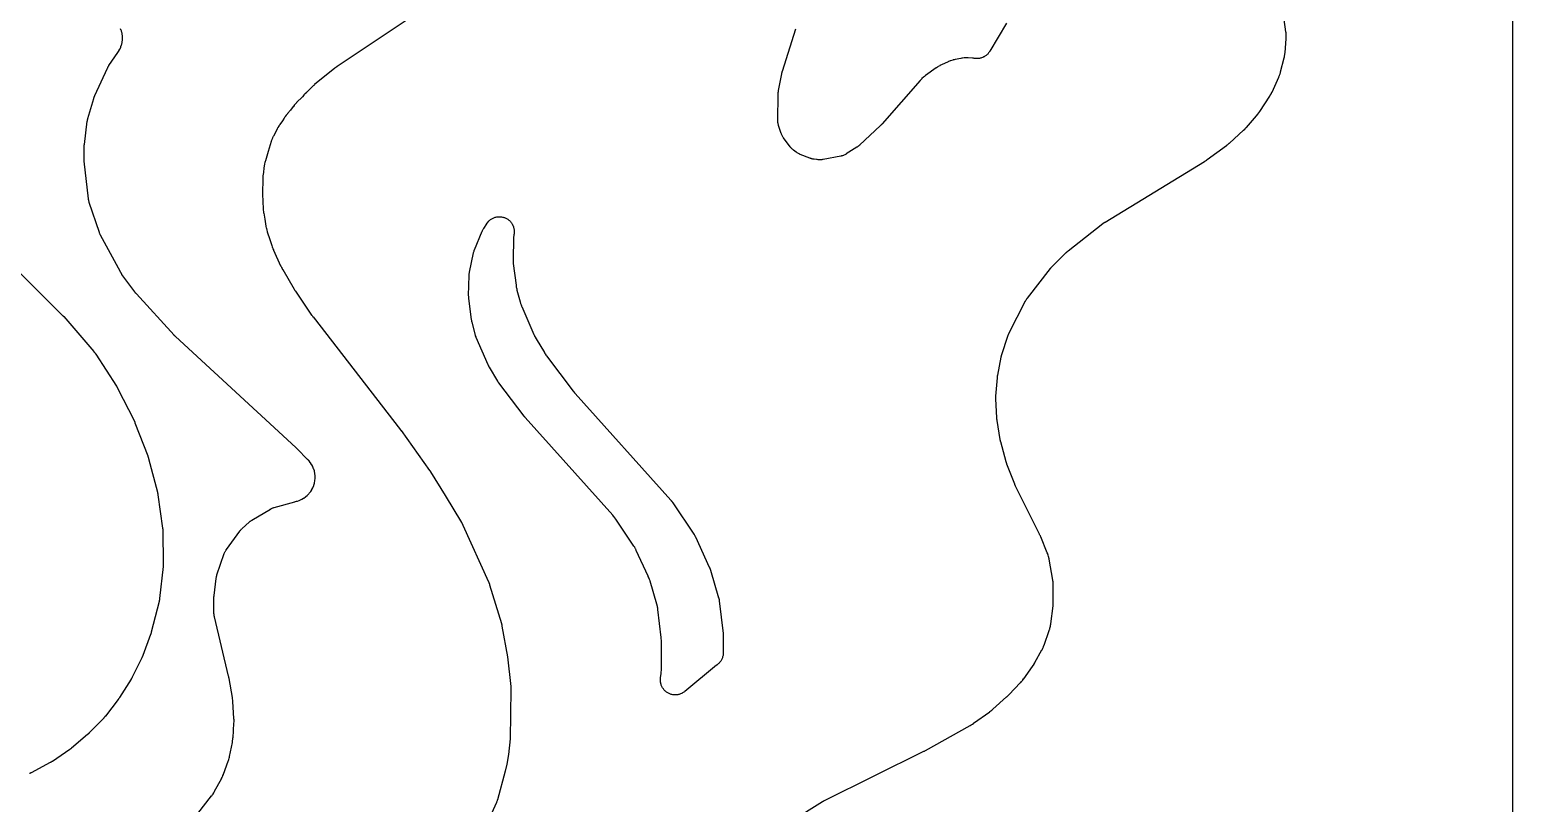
# Model space of a CAD drawing. Header units: millimetres. Extents: x 0 to 300, y 0 to 300.
# Drawn here: x 150.5 to 300.1, y 144 to 222 of the extents above; entities that cross this region are included whole.
import ezdxf

# ---------------------------------------------------------------- set-up
doc = ezdxf.new("R2010")
doc.units = ezdxf.units.MM
doc.layers.add('CUT', color=7, linetype='CONTINUOUS')

msp = doc.modelspace()

# ---------------------------------------------------------------- linework, layer by layer
at = {"layer": 'CUT'}
for points in [[(1.4375, 300.0625), (298.5625, 300.0625), (299.4478, 300.0625), (299.5212, 300.0589), (299.5794, 300.0503), (299.6365, 300.036), (299.6918, 300.0162), (299.745, 299.991), (299.7954, 299.9608), (299.8427, 299.9257), (299.8863, 299.8863), (299.9257, 299.8427), (299.9608, 299.7954), (299.991, 299.745), (300.0162, 299.6918), (300.036, 299.6365), (300.0503, 299.5794), (300.0589, 299.5212), (300.0625, 299.4478), (300.0625, 298.5625), (300.0625, 1.4375)], [(189.8594, 223.8761), (181.592, 218.3822), (181.5772, 218.372), (181.5616, 218.361), (181.5439, 218.3492), (181.5316, 218.3408), (181.4524, 218.2854), (181.4404, 218.2767), (181.3428, 218.2046), (181.3309, 218.1956), (181.2546, 218.1363), (181.243, 218.127), (179.2185, 216.4706), (179.2063, 216.4602), (179.1273, 216.392), (179.1153, 216.3814), (179.0185, 216.2931), (179.0068, 216.2822), (178.9316, 216.2098), (178.9202, 216.1985), (178.5448, 215.8176), (178.5094, 215.7873), (178.4935, 215.7733), (178.3919, 215.6802), (178.3765, 215.6656), (178.2534, 215.5445), (178.2385, 215.5294), (178.1438, 215.4294), (178.1295, 215.4137), (177.9804, 215.2448), (177.3967, 214.6524), (177.3824, 214.6374), (177.2914, 214.5384), (177.2776, 214.5229), (177.1678, 214.3948), (177.1546, 214.3789), (177.0705, 214.2738), (177.0579, 214.2574), (176.7816, 213.8863), (176.4843, 213.5494), (176.475, 213.5387), (176.4157, 213.4681), (176.4067, 213.4572), (176.372, 213.414), (176.3548, 213.3914), (176.2465, 213.2424), (176.2304, 213.2191), (176.2, 213.1728), (176.1923, 213.1608), (176.1436, 213.0826), (176.1362, 213.0705), (175.9897, 212.8227), (175.7028, 212.4374), (175.6954, 212.4273), (175.6481, 212.3609), (175.641, 212.3506), (175.6134, 212.3101), (175.5997, 212.2891), (175.5136, 212.1507), (175.5008, 212.1291), (175.4767, 212.0864), (175.4706, 212.0755), (175.432, 212.0037), (175.4262, 211.9926), (175.0513, 211.2596), (175.0454, 211.2477), (175.0076, 211.1696), (175.0019, 211.1575), (174.9803, 211.1101), (174.9697, 211.0856), (174.9048, 210.9248), (174.8954, 210.8999), (174.878, 210.8507), (174.8737, 210.8381), (174.8467, 210.7556), (174.8427, 210.7429), (174.5371, 209.7365), (174.2484, 208.7971), (174.2449, 208.7853), (174.223, 208.7086), (174.2198, 208.6968), (174.2076, 208.6504), (174.2018, 208.6266), (174.1676, 208.4708), (174.1628, 208.4468), (174.1544, 208.3995), (174.1524, 208.3874), (174.1401, 208.3086), (174.1383, 208.2965), (174.0152, 207.3865), (174.0139, 207.376), (174.0052, 207.3025), (174.004, 207.2915), (173.9993, 207.2433), (173.9974, 207.22), (173.9887, 207.0745), (173.9878, 207.052), (173.987, 207.013), (173.9868, 207.0024), (173.9865, 206.9293), (173.9866, 206.9174), (173.9938, 206.4475), (173.9564, 205.9957), (173.9527, 205.9511), (173.9513, 205.9305), (173.9448, 205.7962), (173.9442, 205.7755), (173.9419, 205.6069), (173.9419, 205.5862), (173.9447, 205.4518), (173.9455, 205.4311), (174.0275, 203.9481), (174.0287, 203.9306), (174.0382, 203.8176), (174.04, 203.8002), (174.0561, 203.6587), (174.0583, 203.6414), (174.0744, 203.5291), (174.0772, 203.5118), (174.1821, 202.9065), (174.304, 202.1884), (174.3079, 202.1677), (174.3356, 202.0335), (174.3402, 202.013), (174.3463, 201.988), (174.3471, 201.9839), (174.3517, 201.9636), (174.3923, 201.7986), (174.3976, 201.7785), (174.4345, 201.6482), (174.4405, 201.6283), (174.6962, 200.8314), (174.8826, 200.2446), (174.8885, 200.227), (174.9285, 200.1133), (174.9349, 200.0959), (174.9424, 200.0766), (174.9443, 200.0712), (174.9507, 200.054), (175.0048, 199.9152), (175.0117, 199.8982), (175.0581, 199.7889), (175.0655, 199.7722), (175.0669, 199.7692), (175.789, 198.2047), (175.7964, 198.1892), (175.8172, 198.144), (175.8237, 198.1304), (175.8669, 198.0424), (175.8737, 198.029), (175.9307, 197.9199), (175.9378, 197.9066), (175.9854, 197.8209), (175.9929, 197.8079), (177.1455, 195.8483), (177.1503, 195.8404), (177.1837, 195.7854), (177.189, 195.777), (177.2318, 195.7092), (177.2371, 195.701), (177.2719, 195.6479), (177.2776, 195.6393), (178.9165, 193.2295), (178.9215, 193.2223), (178.9563, 193.1727), (178.9617, 193.1651), (179.006, 193.1039), (179.0115, 193.0966), (179.0472, 193.0488), (179.0532, 193.041), (187.8823, 181.6398), (187.889, 181.6311), (187.8957, 181.6223), (187.9038, 181.6116), (187.9081, 181.6058), (187.9162, 181.5949), (187.92, 181.5898), (187.9225, 181.5863), (187.9291, 181.5773), (187.9319, 181.5735), (190.8205, 177.5555), (190.8246, 177.5499), (190.834, 177.5366), (190.838, 177.5308), (190.8476, 177.5169), (190.8525, 177.5099), (190.8557, 177.5053), (190.8599, 177.499), (190.8637, 177.4933), (190.8685, 177.4861), (190.8795, 177.4692), (190.8842, 177.4619), (190.8864, 177.4585), (190.8918, 177.4499), (190.9044, 177.4298), (190.9097, 177.4212), (192.3793, 175.0095), (194.0366, 172.2882), (194.0437, 172.2764), (194.0599, 172.2488), (194.0668, 172.2369), (194.075, 172.2225), (194.0817, 172.2105), (194.097, 172.1825), (194.1035, 172.1705), (194.1086, 172.1608), (194.1149, 172.1486), (194.1294, 172.1202), (194.1355, 172.1079), (194.1429, 172.0929), (194.1488, 172.0806), (194.1624, 172.0517), (194.1682, 172.0393), (196.7637, 166.3088), (196.7696, 166.2954), (196.7832, 166.264), (196.789, 166.2504), (196.7958, 166.2339), (196.8013, 166.2203), (196.8139, 166.1884), (196.8192, 166.1747), (196.8234, 166.1637), (196.8284, 166.1499), (196.84, 166.1176), (196.8448, 166.1038), (196.8506, 166.0868), (196.8552, 166.0729), (196.8657, 166.0402), (196.87, 166.0262), (198.0579, 162.1132), (198.0602, 162.1053), (198.0691, 162.0746), (198.0727, 162.0614), (198.0771, 162.0452), (198.0806, 162.0319), (198.0884, 162.0009), (198.0917, 161.9876), (198.0943, 161.9769), (198.0973, 161.9636), (198.1043, 161.9323), (198.1071, 161.9189), (198.1105, 161.9025), (198.1132, 161.8891), (198.1191, 161.8576), (198.1216, 161.8442), (198.6635, 158.7341), (199.0027, 155.7574), (199.0042, 155.7431), (199.0075, 155.7097), (199.0088, 155.6953), (199.0102, 155.6778), (199.0112, 155.6635), (199.0134, 155.6299), (199.0143, 155.6156), (199.0148, 155.604), (199.0154, 155.5897), (199.0166, 155.5561), (199.0169, 155.5417), (199.0172, 155.5241), (199.0174, 155.5097), (199.0174, 155.4761), (199.0173, 155.4617), (198.9448, 150.4763), (198.7756, 148.9068), (198.6067, 147.9069), (198.4468, 147.2091), (197.6549, 144.3357), (197.653, 144.3289), (197.6484, 144.3128), (197.6476, 144.31), (197.6387, 144.2809), (197.6206, 144.2258), (197.5989, 144.1664), (197.5701, 144.0956), (197.5562, 144.0633), (195.547, 139.6287)], [(227.3894, 142.23), (230.4635, 144.1507), (230.4731, 144.1566), (230.4954, 144.1701), (230.505, 144.1759), (230.5166, 144.1827), (230.5262, 144.1883), (230.5486, 144.2012), (230.5583, 144.2067), (230.5661, 144.211), (230.5759, 144.2164), (230.5987, 144.2288), (230.6085, 144.234), (230.6205, 144.2403), (230.6304, 144.2455), (230.6536, 144.2573), (230.6635, 144.2623), (240.6779, 149.217), (240.6842, 149.2201), (240.7279, 149.2424), (240.7346, 149.2459), (240.7887, 149.2743), (240.7953, 149.2778), (240.8378, 149.3008), (240.8447, 149.3046), (245.3419, 151.8164), (245.3564, 151.8248), (245.4499, 151.8805), (245.4641, 151.8893), (245.5795, 151.9624), (245.5935, 151.9716), (245.6838, 152.0325), (245.6975, 152.042), (247.3284, 153.2088), (247.341, 153.2182), (247.4225, 153.2797), (247.4349, 153.2893), (247.5351, 153.3693), (247.5472, 153.3792), (247.6253, 153.4449), (247.6372, 153.4552), (249.0409, 154.7008), (249.0504, 154.7094), (249.1114, 154.7659), (249.1207, 154.7747), (249.1958, 154.8473), (249.2049, 154.8562), (249.2635, 154.9153), (249.2724, 154.9245), (250.4443, 156.1582), (250.4578, 156.1729), (250.5441, 156.27), (250.5571, 156.2852), (250.6612, 156.4105), (250.6737, 156.4261), (250.7533, 156.5287), (250.7653, 156.5447), (251.6429, 157.7572), (251.6537, 157.7728), (251.7228, 157.8749), (251.7332, 157.8908), (251.8158, 158.0216), (251.8257, 158.0378), (251.8882, 158.1441), (251.8976, 158.1606), (252.6045, 159.4546), (252.6097, 159.4644), (252.646, 159.5338), (252.6513, 159.5442), (252.6741, 159.5901), (252.6847, 159.6125), (252.7476, 159.7532), (252.7569, 159.7751), (252.7723, 159.8134), (252.7763, 159.8238), (252.8038, 159.8962), (252.8081, 159.908), (253.3372, 161.3969), (253.3425, 161.4126), (253.3756, 161.5146), (253.3805, 161.5304), (253.3986, 161.5921), (253.4071, 161.624), (253.4562, 161.8327), (253.4629, 161.865), (253.4742, 161.9284), (253.4769, 161.9447), (253.4928, 162.0508), (253.495, 162.0671), (253.7166, 163.8857), (253.7186, 163.9039), (253.7293, 164.0224), (253.7307, 164.0406), (253.7397, 164.1896), (253.7405, 164.2079), (253.7441, 164.3268), (253.7443, 164.3451), (253.7431, 165.9532), (253.743, 165.9663), (253.7411, 166.0508), (253.7407, 166.0638), (253.7384, 166.1146), (253.7367, 166.1406), (253.7219, 166.3091), (253.7191, 166.3349), (253.7124, 166.3853), (253.7106, 166.3982), (253.6978, 166.4818), (253.6956, 166.4947), (253.3238, 168.6063), (253.3208, 168.6222), (253.2998, 168.7252), (253.2964, 168.741), (253.2821, 168.8024), (253.274, 168.8337), (253.2155, 169.0354), (253.2057, 169.0662), (253.1849, 169.1258), (253.1793, 169.141), (253.142, 169.2392), (253.1361, 169.2542), (252.4781, 170.8557), (252.4741, 170.8653), (252.4455, 170.9315), (252.441, 170.9417), (252.4038, 171.0236), (252.3992, 171.0335), (252.3687, 171.0977), (252.3636, 171.1082), (249.9442, 175.9512), (249.9395, 175.9609), (249.9285, 175.9836), (249.9238, 175.9933), (249.9182, 176.0053), (249.9137, 176.0151), (249.9032, 176.038), (249.8988, 176.0479), (249.8953, 176.0559), (249.891, 176.0658), (249.8811, 176.089), (249.8769, 176.099), (249.8718, 176.1112), (249.8678, 176.1212), (249.8584, 176.1447), (249.8545, 176.1547), (249.0691, 178.1964), (249.0652, 178.2067), (249.0563, 178.2308), (249.0525, 178.2411), (249.048, 178.2538), (249.0443, 178.2642), (249.036, 178.2885), (249.0325, 178.2989), (249.0297, 178.3073), (249.0263, 178.3178), (249.0186, 178.3423), (249.0153, 178.3528), (249.0114, 178.3657), (249.0083, 178.3762), (249.0012, 178.4009), (248.9982, 178.4115), (248.4396, 180.4348), (248.4364, 180.4466), (248.4291, 180.4744), (248.4261, 180.4863), (248.4225, 180.5009), (248.4196, 180.5129), (248.4132, 180.5408), (248.4104, 180.5528), (248.4083, 180.5625), (248.4058, 180.5745), (248.4001, 180.6026), (248.3977, 180.6147), (248.3949, 180.6294), (248.3927, 180.6415), (248.3877, 180.6698), (248.3857, 180.6819), (248.0754, 182.6038), (248.0735, 182.6162), (248.0693, 182.6452), (248.0675, 182.6576), (248.0655, 182.6728), (248.0639, 182.6852), (248.0605, 182.7143), (248.0591, 182.7267), (248.058, 182.7367), (248.0568, 182.7492), (248.0542, 182.7784), (248.0531, 182.7909), (248.052, 182.8061), (248.0511, 182.8186), (248.0493, 182.8478), (248.0486, 182.8603), (247.956, 184.7642), (247.9554, 184.7784), (247.9543, 184.8116), (247.954, 184.8258), (247.9537, 184.8432), (247.9536, 184.8574), (247.9535, 184.8906), (247.9536, 184.9048), (247.9538, 184.9162), (247.9541, 184.9304), (247.9551, 184.9636), (247.9557, 184.9778), (247.9565, 184.9952), (247.9572, 185.0094), (247.9593, 185.0425), (247.9603, 185.0567), (248.1042, 186.9011), (248.1053, 186.9137), (248.108, 186.943), (248.1093, 186.9556), (248.1109, 186.9709), (248.1123, 186.9834), (248.1158, 187.0126), (248.1174, 187.0251), (248.1188, 187.0352), (248.1205, 187.0476), (248.1249, 187.0767), (248.1268, 187.0892), (248.1293, 187.1044), (248.1314, 187.1168), (248.1366, 187.1458), (248.1389, 187.1582), (248.4871, 188.9688), (248.4898, 188.9824), (248.4964, 189.0142), (248.4994, 189.0278), (248.5031, 189.0444), (248.5062, 189.0579), (248.5138, 189.0895), (248.5172, 189.103), (248.52, 189.1138), (248.5235, 189.1272), (248.5321, 189.1585), (248.5359, 189.1719), (248.5406, 189.1882), (248.5446, 189.2015), (248.5541, 189.2325), (248.5583, 189.2458), (249.1633, 191.1112), (249.1661, 191.1197), (249.1687, 191.1274), (249.1804, 191.1602), (249.2026, 191.2188), (249.2116, 191.2413), (249.2226, 191.2671), (249.2467, 191.3203), (249.2616, 191.3518), (249.2668, 191.3623), (249.2714, 191.3713), (250.9537, 194.6535), (250.9585, 194.6629), (250.9629, 194.6712), (250.9827, 194.7067), (251.0197, 194.7698), (251.0358, 194.7962), (251.052, 194.8207), (251.0911, 194.8775), (251.1149, 194.9106), (251.1231, 194.9214), (251.1303, 194.9307), (253.462, 197.9322), (253.4713, 197.944), (253.4933, 197.9713), (253.5028, 197.9829), (253.5145, 197.997), (253.5242, 198.0084), (253.547, 198.035), (253.5569, 198.0463), (253.5649, 198.0553), (253.5749, 198.0664), (253.5986, 198.0922), (253.6089, 198.1031), (253.6215, 198.1164), (253.6319, 198.1272), (253.6565, 198.1521), (253.6671, 198.1627), (255.0603, 199.5325), (255.0692, 199.5411), (255.09, 199.5611), (255.099, 199.5695), (255.11, 199.5798), (255.1191, 199.5882), (255.1405, 199.6075), (255.1497, 199.6157), (255.1571, 199.6223), (255.1665, 199.6304), (255.1883, 199.6491), (255.1978, 199.6571), (255.2094, 199.6667), (255.2189, 199.6746), (255.2413, 199.6927), (255.2509, 199.7004), (258.7463, 202.4535), (258.7569, 202.4617), (258.7819, 202.4808), (258.7927, 202.4889), (258.8059, 202.4987), (258.8168, 202.5067), (258.8424, 202.525), (258.8534, 202.5328), (258.8623, 202.5389), (258.8734, 202.5465), (258.8995, 202.5641), (258.9107, 202.5715), (258.9245, 202.5805), (258.9359, 202.5878), (258.9625, 202.6046), (258.974, 202.6117), (269.0121, 208.7292), (269.0231, 208.736), (269.0942, 208.7815), (269.1051, 208.7886), (269.1931, 208.8476), (269.2038, 208.855), (269.2729, 208.9035), (269.2835, 208.9111), (271.2075, 210.3254), (271.2199, 210.3348), (271.2995, 210.3966), (271.3117, 210.4062), (271.4097, 210.4864), (271.4216, 210.4964), (271.4979, 210.5622), (271.5096, 210.5725), (272.9324, 211.8648), (272.9445, 211.8761), (273.0223, 211.9508), (273.0341, 211.9624), (273.1291, 212.0588), (273.1405, 212.0708), (273.2141, 212.1496), (273.2252, 212.1619), (274.2582, 213.3329), (274.2725, 213.3497), (274.3633, 213.4606), (274.377, 213.478), (274.4857, 213.6212), (274.4987, 213.639), (274.5811, 213.7563), (274.5935, 213.7746), (275.5901, 215.3099), (275.5958, 215.3189), (275.635, 215.3817), (275.6407, 215.3911), (275.6657, 215.4327), (275.6773, 215.453), (275.7473, 215.581), (275.7578, 215.6009), (275.7752, 215.6359), (275.7799, 215.6454), (275.8114, 215.7115), (275.8164, 215.7222), (276.5017, 217.2336), (276.5071, 217.2458), (276.5408, 217.3249), (276.5459, 217.3371), (276.5652, 217.3851), (276.5745, 217.4099), (276.6314, 217.5722), (276.6396, 217.5974), (276.6546, 217.6469), (276.6583, 217.6596), (276.6813, 217.7425), (276.6847, 217.7553), (277.0439, 219.1671), (277.0469, 219.1796), (277.0657, 219.2606), (277.0684, 219.2731), (277.0787, 219.3221), (277.0834, 219.3472), (277.1105, 219.5113), (277.1141, 219.5366), (277.1202, 219.5863), (277.1216, 219.599), (277.1299, 219.6818), (277.131, 219.6945), (277.2432, 221.1215), (277.2442, 221.1377), (277.2497, 221.2435), (277.2503, 221.2597), (277.2518, 221.3233), (277.2517, 221.3559), (277.2453, 221.5673), (277.2435, 221.5998), (277.2381, 221.6632), (277.2365, 221.6794), (277.2247, 221.7846), (277.2227, 221.8007), (277.0507, 223.0322)], [(166.854, 142.2164), (168.8238, 144.7115), (168.832, 144.7222), (168.8845, 144.7917), (168.8924, 144.8025), (168.923, 144.8451), (168.9382, 144.8672), (169.0335, 145.013), (169.0477, 145.0358), (169.0743, 145.0809), (169.081, 145.0925), (169.1237, 145.1685), (169.1302, 145.1803), (169.8092, 146.4549), (169.8182, 146.4724), (169.8746, 146.5873), (169.883, 146.6052), (169.9491, 146.7516), (169.9569, 146.7697), (170.0057, 146.8881), (170.0129, 146.9064), (170.5024, 148.2143), (170.5066, 148.2259), (170.533, 148.3013), (170.537, 148.313), (170.552, 148.3587), (170.5592, 148.3822), (170.6028, 148.536), (170.609, 148.5599), (170.6202, 148.6066), (170.6229, 148.6186), (170.64, 148.6968), (170.6425, 148.7088), (170.9186, 150.1141), (170.922, 150.1329), (170.9421, 150.2555), (170.9448, 150.2745), (170.9651, 150.429), (170.9673, 150.448), (170.9795, 150.5717), (170.9811, 150.5907), (171.0779, 152.0427), (171.0788, 152.062), (171.0832, 152.1873), (171.0835, 152.2066), (171.0839, 152.3639), (171.0836, 152.3832), (171.0799, 152.5085), (171.079, 152.5277), (170.9728, 154.2359), (170.9716, 154.2525), (170.9619, 154.3599), (170.9602, 154.3764), (170.9444, 154.5108), (170.9422, 154.5273), (170.9266, 154.634), (170.924, 154.6504), (170.5891, 156.5703), (170.5875, 156.5791), (170.5759, 156.6402), (170.574, 156.6496), (170.5584, 156.7255), (170.5564, 156.7347), (170.5431, 156.7945), (170.5408, 156.8043), (169.1056, 162.7729), (169.1025, 162.7858), (169.0991, 162.801), (169.089, 162.8532), (169.0748, 162.94), (169.0695, 162.9773), (169.0659, 163.0148), (169.0595, 163.1024), (169.0572, 163.1556), (169.0569, 163.1712), (169.0568, 163.1845), (169.0575, 164.669), (169.0576, 164.6824), (169.0581, 164.7136), (169.0584, 164.7269), (169.0589, 164.7433), (169.0594, 164.7566), (169.0608, 164.7878), (169.0615, 164.8012), (169.0621, 164.8119), (169.063, 164.8252), (169.0654, 164.8564), (169.0665, 164.8697), (169.0679, 164.886), (169.0692, 164.8993), (169.0725, 164.9303), (169.074, 164.9436), (169.2788, 166.6514), (169.2803, 166.6632), (169.2817, 166.6737), (169.2889, 166.719), (169.3039, 166.8), (169.311, 166.8341), (169.319, 166.8662), (169.3393, 166.9412), (169.3524, 166.9852), (169.3571, 166.9997), (169.3613, 167.0123), (170.0983, 169.1642), (170.102, 169.1748), (170.1045, 169.1819), (170.1222, 169.2275), (170.1498, 169.2932), (170.1839, 169.3654), (170.209, 169.413), (170.246, 169.4766), (170.2761, 169.5239), (170.3009, 169.5608), (170.3091, 169.5723), (170.3164, 169.5825), (171.6656, 171.4296), (171.6724, 171.4388), (171.6785, 171.4469), (171.7057, 171.4814), (171.7561, 171.5422), (171.7779, 171.5674), (171.7995, 171.5906), (171.8513, 171.6441), (171.8827, 171.675), (171.8934, 171.685), (171.9028, 171.6936), (172.607, 172.3342), (172.6155, 172.3418), (172.6232, 172.3487), (172.6571, 172.3773), (172.7194, 172.4272), (172.746, 172.4478), (172.7722, 172.4663), (172.8344, 172.5087), (172.8718, 172.5328), (172.8844, 172.5405), (172.8954, 172.5472), (174.7722, 173.6574), (174.7807, 173.6623), (174.7863, 173.6656), (174.8236, 173.686), (174.8786, 173.7143), (174.9413, 173.7436), (174.9843, 173.7617), (175.0441, 173.7845), (175.091, 173.8004), (175.1281, 173.8122), (175.1397, 173.8156), (175.1502, 173.8186), (177.2153, 174.3955), (177.2251, 174.3982), (177.2483, 174.4043), (177.2582, 174.4069), (177.2727, 174.4106), (177.2855, 174.4139), (177.2895, 174.4149), (177.3829, 174.439), (177.3956, 174.4425), (177.4506, 174.458), (177.4782, 174.4665), (177.654, 174.5254), (177.7078, 174.5464), (177.8748, 174.6209), (177.9264, 174.6469), (178.0854, 174.7372), (178.1343, 174.7681), (178.2839, 174.8732), (178.3295, 174.9087), (178.4683, 175.0277), (178.5103, 175.0674), (178.637, 175.1993), (178.675, 175.2428), (178.7884, 175.3863), (178.822, 175.4333), (178.9211, 175.587), (178.9501, 175.637), (179.0339, 175.7995), (179.0579, 175.8521), (179.1257, 176.0219), (179.1445, 176.0766), (179.1956, 176.2521), (179.2091, 176.3083), (179.2431, 176.488), (179.2511, 176.5453), (179.2676, 176.7273), (179.27, 176.7851), (179.269, 176.9679), (179.2658, 177.0257), (179.2472, 177.2075), (179.2385, 177.2647), (179.2024, 177.4439), (179.1883, 177.5), (179.1351, 177.6749), (179.1156, 177.7294), (179.0459, 177.8984), (179.0213, 177.9507), (178.9355, 178.1122), (178.906, 178.1619), (178.8051, 178.3144), (178.771, 178.361), (178.6543, 178.5051), (178.6356, 178.5271), (178.5979, 178.5692), (178.5882, 178.5799), (178.5239, 178.6485), (178.5139, 178.6589), (177.4683, 179.7218), (177.4634, 179.7267), (177.4293, 179.7606), (177.424, 179.7658), (177.3808, 179.8077), (177.3755, 179.8127), (177.3411, 179.8453), (177.3354, 179.8506), (165.1732, 191.0578), (165.1661, 191.0644), (165.1496, 191.08), (165.1426, 191.0867), (165.1341, 191.0949), (165.1271, 191.1016), (165.111, 191.1175), (165.1041, 191.1243), (165.0986, 191.1299), (165.0918, 191.1368), (165.076, 191.153), (165.0692, 191.16), (165.061, 191.1686), (165.0544, 191.1756), (165.0389, 191.1922), (165.0324, 191.1993), (161.2363, 195.3567), (161.2281, 195.3659), (161.2091, 195.3873), (161.201, 195.3965), (161.1912, 195.4078), (161.1832, 195.4172), (161.1648, 195.4391), (161.157, 195.4486), (161.1507, 195.4562), (161.143, 195.4658), (161.1252, 195.4882), (161.1176, 195.4978), (161.1085, 195.5097), (161.101, 195.5194), (161.0838, 195.5423), (161.0765, 195.5522), (159.7803, 197.3268), (159.7715, 197.339), (159.7512, 197.3678), (159.7426, 197.3803), (159.7322, 197.3955), (159.7238, 197.408), (159.7045, 197.4375), (159.6963, 197.4502), (159.6899, 197.4604), (159.6819, 197.4732), (159.6636, 197.5033), (159.6558, 197.5163), (159.6465, 197.5322), (159.639, 197.5453), (159.6217, 197.576), (159.6144, 197.5892), (157.6179, 201.2731), (157.6133, 201.2816), (157.6092, 201.2894), (157.5924, 201.3229), (157.5634, 201.3839), (157.5515, 201.4099), (157.5411, 201.435), (157.5176, 201.4942), (157.5044, 201.5295), (157.5003, 201.5413), (157.4968, 201.5516), (156.4806, 204.5771), (156.4769, 204.5885), (156.4736, 204.5988), (156.4606, 204.6432), (156.4392, 204.7238), (156.4309, 204.758), (156.4243, 204.7908), (156.4105, 204.8682), (156.4034, 204.9141), (156.4015, 204.9295), (156.3999, 204.9428), (155.9763, 208.7439), (155.975, 208.7565), (155.9722, 208.7858), (155.971, 208.7984), (155.9698, 208.8138), (155.9688, 208.8264), (155.9668, 208.8558), (155.966, 208.8684), (155.9654, 208.8785), (155.9648, 208.8911), (155.9636, 208.9206), (155.9632, 208.9332), (155.9628, 208.9486), (155.9626, 208.9612), (155.9622, 208.9907), (155.9621, 209.0033), (155.9636, 210.1304), (155.9637, 210.1442), (155.9643, 210.1765), (155.9646, 210.1904), (155.9651, 210.2073), (155.9657, 210.2211), (155.9672, 210.2534), (155.968, 210.2672), (155.9687, 210.2783), (155.9697, 210.2921), (155.9722, 210.3244), (155.9734, 210.3382), (155.975, 210.355), (155.9764, 210.3688), (155.9799, 210.4009), (155.9815, 210.4147), (156.2768, 212.7749), (156.2779, 212.7839), (156.279, 212.7921), (156.2845, 212.827), (156.2955, 212.8896), (156.3001, 212.9138), (156.3063, 212.9415), (156.3202, 212.9992), (156.3291, 213.0335), (156.3323, 213.0448), (156.3352, 213.0547), (156.9281, 215.0646), (156.9329, 215.0802), (156.9442, 215.1163), (156.9493, 215.1318), (156.9555, 215.1505), (156.9608, 215.1659), (156.9735, 215.2016), (156.9791, 215.2169), (156.9836, 215.229), (156.9895, 215.2442), (157.0034, 215.2794), (157.0096, 215.2945), (157.0172, 215.3128), (157.0236, 215.3277), (157.0388, 215.3624), (157.0455, 215.3772), (158.3128, 218.1314), (158.3168, 218.14), (158.3205, 218.1477), (158.3369, 218.1806), (158.3676, 218.2392), (158.3799, 218.2618), (158.3948, 218.2873), (158.427, 218.34), (158.4468, 218.3711), (158.4536, 218.3813), (158.4596, 218.3901), (159.3622, 219.7085), (159.3701, 219.7204), (159.4207, 219.7982), (159.4283, 219.8102), (159.4576, 219.8577), (159.472, 219.8823), (159.5606, 220.0424), (159.5858, 220.0936), (159.6577, 220.2591), (159.6779, 220.3125), (159.7338, 220.4841), (159.7489, 220.5391), (159.7882, 220.7152), (159.798, 220.7715), (159.8204, 220.9505), (159.8248, 221.0074), (159.8301, 221.1878), (159.8291, 221.2449), (159.8172, 221.425), (159.8107, 221.4817), (159.7818, 221.6598), (159.77, 221.7156), (159.7243, 221.8902), (159.7072, 221.9447), (159.6451, 222.1141)], [(249.0235, 222.6715), (247.3439, 219.8489), (247.3202, 219.8112), (247.2752, 219.7434), (247.2224, 219.6718), (247.1849, 219.626), (247.1254, 219.56), (247.0836, 219.5181), (247.0178, 219.4583), (246.972, 219.4207), (246.9007, 219.3677), (246.8514, 219.3348), (246.7752, 219.2891), (246.723, 219.2612), (246.6426, 219.2233), (246.5878, 219.2007), (246.5041, 219.1709), (246.4474, 219.1538), (246.3611, 219.1324), (246.303, 219.121), (246.215, 219.1082), (246.1561, 219.1025), (246.0673, 219.0985), (246.0081, 219.0987), (245.9193, 219.1035), (245.8383, 219.1118), (245.7942, 219.1175), (245.7876, 219.1185), (245.7607, 219.122), (245.7082, 219.1276), (245.6947, 219.1289), (245.6072, 219.1363), (245.5937, 219.1373), (245.1531, 219.1647), (245.1405, 219.1653), (245.0588, 219.1687), (245.0463, 219.169), (244.9971, 219.17), (244.9719, 219.17), (244.8106, 219.1665), (244.7604, 219.1633), (244.6, 219.1462), (244.575, 219.143), (244.5264, 219.1358), (244.5139, 219.1338), (244.4333, 219.1201), (244.4209, 219.1178), (243.8576, 219.0097), (243.8402, 219.006), (243.7272, 218.9808), (243.7098, 218.9767), (243.6425, 218.9596), (243.6082, 218.9498), (243.3878, 218.8795), (243.3541, 218.8677), (243.2893, 218.8427), (243.2728, 218.836), (243.166, 218.7912), (243.1497, 218.7841), (242.4781, 218.4783), (242.4647, 218.4719), (242.3781, 218.4299), (242.3648, 218.4232), (242.3134, 218.3967), (242.2874, 218.3824), (242.1209, 218.2857), (242.0956, 218.2702), (242.0471, 218.2387), (242.0347, 218.2305), (241.9552, 218.1761), (241.9431, 218.1676), (240.845, 217.3754), (240.8314, 217.3653), (240.7439, 217.2983), (240.7306, 217.2878), (240.6792, 217.2462), (240.6535, 217.2241), (240.4906, 217.076), (240.4662, 217.0525), (240.4199, 217.0053), (240.4082, 216.993), (240.3332, 216.9123), (240.3219, 216.8997), (236.4786, 212.5161), (236.4712, 212.5078), (236.454, 212.4886), (236.4465, 212.4804), (236.4374, 212.4705), (236.4299, 212.4624), (236.4122, 212.4437), (236.4045, 212.4357), (236.3909, 212.4216), (236.3832, 212.4137), (236.365, 212.3954), (236.3572, 212.3876), (236.3475, 212.3781), (236.3396, 212.3704), (236.321, 212.3525), (236.313, 212.3449), (234.199, 210.3648), (234.1912, 210.3577), (234.1783, 210.3458), (234.1464, 210.318), (234.0914, 210.2722), (234.0667, 210.2524), (234.064, 210.2503), (234.0386, 210.2314), (233.9805, 210.1896), (233.9456, 210.1657), (233.9309, 210.1561), (233.922, 210.1504), (232.8587, 209.4766), (232.8498, 209.471), (232.8419, 209.4662), (232.7902, 209.4365), (232.7136, 209.396), (232.6245, 209.3549), (232.5638, 209.3308), (232.4707, 209.2996), (232.3871, 209.2766), (232.3292, 209.2627), (232.3201, 209.2608), (232.3098, 209.2588), (230.5191, 208.9132), (230.5079, 208.9111), (230.4892, 208.9078), (230.4439, 208.9008), (230.3845, 208.8932), (230.3047, 208.8866), (230.2245, 208.8836), (230.1444, 208.8841), (230.0846, 208.8871), (230.039, 208.8906), (230.0201, 208.8926), (230.0087, 208.8938), (229.9214, 208.9038), (229.916, 208.9045), (229.9034, 208.906), (229.8989, 208.9066), (229.8886, 208.9079), (229.8852, 208.9083), (229.8557, 208.9118), (229.8516, 208.9123), (229.6136, 208.9393), (229.6033, 208.9406), (229.5879, 208.9425), (229.5485, 208.9483), (229.499, 208.9567), (229.432, 208.9708), (229.3653, 208.9875), (229.2995, 209.0066), (229.2509, 209.0228), (229.214, 209.036), (229.1988, 209.0418), (229.1897, 209.0453), (228.207, 209.4326), (228.1974, 209.4365), (228.1815, 209.443), (228.1436, 209.4595), (228.0944, 209.4822), (228.0299, 209.5152), (227.9667, 209.5509), (227.9051, 209.5889), (227.8602, 209.6193), (227.8264, 209.6432), (227.8126, 209.6535), (227.8044, 209.6597), (227.5222, 209.8748), (227.5139, 209.8812), (227.5001, 209.892), (227.4677, 209.9185), (227.426, 209.9543), (227.3724, 210.0043), (227.3206, 210.0567), (227.2712, 210.111), (227.2359, 210.153), (227.2097, 210.1858), (227.1991, 210.1996), (227.1928, 210.208), (226.5375, 211.0885), (226.5308, 211.0976), (226.5197, 211.1129), (226.494, 211.1504), (226.4615, 211.2003), (226.4211, 211.2688), (226.3837, 211.3393), (226.3495, 211.4112), (226.3264, 211.466), (226.3097, 211.5083), (226.3033, 211.5261), (226.2994, 211.5368), (226.0486, 212.2538), (226.0454, 212.263), (226.0426, 212.2712), (226.0265, 212.3242), (226.0055, 212.402), (225.9862, 212.4911), (225.9763, 212.551), (225.9661, 212.6417), (225.9612, 212.7221), (225.9595, 212.7775), (225.9595, 212.7861), (225.9596, 212.7959), (225.9903, 215.5506), (225.9905, 215.5608), (225.9908, 215.5777), (225.9927, 215.6185), (225.9974, 215.6874), (225.9999, 215.7178), (226.0003, 215.721), (226.0039, 215.7514), (226.0132, 215.8198), (226.0197, 215.8601), (226.0227, 215.8768), (226.0246, 215.8868), (226.3516, 217.5657), (226.3542, 217.5784), (226.3604, 217.6081), (226.3632, 217.6209), (226.3667, 217.6364), (226.3696, 217.649), (226.3767, 217.6786), (226.3799, 217.6912), (226.3856, 217.7135), (226.3889, 217.7261), (226.3968, 217.7554), (226.4003, 217.768), (226.4047, 217.7832), (226.4084, 217.7957), (226.4172, 217.8248), (226.421, 217.8372), (227.7723, 222.084)], [(140.2557, 206.6944), (153.7811, 193.1944), (153.786, 193.1895), (153.7971, 193.1782), (153.8019, 193.1733), (153.8135, 193.1614), (153.8193, 193.1554), (153.8327, 193.1414), (153.8384, 193.1353), (153.843, 193.1304), (153.8488, 193.1241), (153.8622, 193.1096), (153.8679, 193.1033), (153.8706, 193.1003), (153.8772, 193.0929), (153.8926, 193.0755), (153.8991, 193.068), (156.9438, 189.5378), (156.9539, 189.5259), (156.9772, 189.4979), (156.9871, 189.4858), (156.9989, 189.4711), (157.0086, 189.4589), (157.0308, 189.4302), (157.0403, 189.4178), (157.0477, 189.4078), (157.057, 189.3953), (157.0782, 189.3658), (157.0872, 189.3531), (157.0981, 189.3375), (157.1069, 189.3246), (157.1271, 189.2945), (157.1356, 189.2814), (159.2164, 186.0578), (159.2227, 186.048), (159.2371, 186.025), (159.2432, 186.0151), (159.2506, 186.003), (159.2566, 185.993), (159.2704, 185.9696), (159.2763, 185.9596), (159.281, 185.9515), (159.2867, 185.9413), (159.2999, 185.9176), (159.3055, 185.9074), (159.3122, 185.8949), (159.3177, 185.8847), (159.3303, 185.8606), (159.3356, 185.8503), (160.9927, 182.5865), (160.9978, 182.5761), (161.0098, 182.5518), (161.0148, 182.5414), (161.0209, 182.5286), (161.0258, 182.5181), (161.0371, 182.4935), (161.0419, 182.4829), (161.0457, 182.4744), (161.0503, 182.4638), (161.061, 182.4389), (161.0655, 182.4282), (161.0709, 182.4151), (161.0753, 182.4044), (161.0853, 182.3793), (161.0896, 182.3685), (162.38, 179.0085), (162.3844, 178.9967), (162.3945, 178.9693), (162.3987, 178.9576), (162.4038, 178.9432), (162.4079, 178.9313), (162.4172, 178.9037), (162.4211, 178.8918), (162.4242, 178.8822), (162.4279, 178.8703), (162.4365, 178.8423), (162.4401, 178.8304), (162.4443, 178.8157), (162.4477, 178.8037), (162.4555, 178.7755), (162.4588, 178.7634), (163.349, 175.3543), (163.3522, 175.3417), (163.3595, 175.3123), (163.3625, 175.2996), (163.366, 175.2842), (163.3689, 175.2715), (163.3752, 175.2419), (163.3779, 175.2292), (163.3799, 175.219), (163.3824, 175.2063), (163.3879, 175.1765), (163.3902, 175.1637), (163.3928, 175.1481), (163.3949, 175.1353), (163.3996, 175.1053), (163.4015, 175.0925), (163.8739, 171.7415), (163.8758, 171.7275), (163.8799, 171.6947), (163.8815, 171.6806), (163.8834, 171.6635), (163.8848, 171.6494), (163.8879, 171.6165), (163.8891, 171.6024), (163.8899, 171.5911), (163.8909, 171.577), (163.8929, 171.544), (163.8937, 171.5299), (163.8945, 171.5127), (163.895, 171.4985), (163.896, 171.4655), (163.8963, 171.4514), (163.9436, 168.1401), (163.9437, 168.1263), (163.9436, 168.0941), (163.9435, 168.0803), (163.9432, 168.0635), (163.9429, 168.0497), (163.9419, 168.0175), (163.9413, 168.0038), (163.9408, 167.9927), (163.9401, 167.9789), (163.9381, 167.9468), (163.9371, 167.9331), (163.9358, 167.9163), (163.9346, 167.9026), (163.9316, 167.8705), (163.9302, 167.8568), (163.5799, 164.6358), (163.5781, 164.6201), (163.5735, 164.5835), (163.5714, 164.5679), (163.5686, 164.5488), (163.5662, 164.5332), (163.5603, 164.4969), (163.5576, 164.4813), (163.5554, 164.4689), (163.5525, 164.4533), (163.5453, 164.4172), (163.5421, 164.4017), (163.538, 164.3829), (163.5345, 164.3675), (163.5261, 164.3317), (163.5223, 164.3163), (162.7378, 161.2274), (162.7348, 161.2158), (162.7275, 161.1888), (162.7244, 161.1772), (162.7204, 161.1631), (162.717, 161.1516), (162.7091, 161.1248), (162.7056, 161.1133), (162.7027, 161.1041), (162.6991, 161.0927), (162.6904, 161.066), (162.6866, 161.0547), (162.6819, 161.0408), (162.6779, 161.0295), (162.6685, 161.0031), (162.6644, 160.9918), (161.8847, 158.8909), (161.8804, 158.8796), (161.8703, 158.8533), (161.8658, 158.842), (161.8603, 158.8283), (161.8558, 158.8172), (161.8449, 158.7911), (161.8402, 158.78), (161.8363, 158.7711), (161.8314, 158.7601), (161.8199, 158.7343), (161.8148, 158.7234), (161.8086, 158.71), (161.8034, 158.6991), (161.7912, 158.6737), (161.7859, 158.6628), (160.8079, 156.7026), (160.803, 156.6928), (160.7913, 156.6702), (160.7863, 156.6605), (160.78, 156.6487), (160.7749, 156.6391), (160.7627, 156.6168), (160.7574, 156.6072), (160.7531, 156.5995), (160.7477, 156.5901), (160.735, 156.568), (160.7295, 156.5586), (160.7227, 156.5471), (160.717, 156.5378), (160.7038, 156.516), (160.698, 156.5067), (159.5243, 154.6337), (159.5185, 154.6245), (159.5048, 154.6033), (159.4989, 154.5942), (159.4916, 154.5832), (159.4856, 154.5742), (159.4714, 154.5533), (159.4653, 154.5444), (159.4603, 154.5372), (159.4541, 154.5284), (159.4394, 154.5078), (159.433, 154.499), (159.4252, 154.4884), (159.4188, 154.4797), (159.4036, 154.4595), (159.3971, 154.4509), (158.103, 152.7697), (158.0952, 152.7596), (158.0767, 152.7363), (158.0687, 152.7264), (158.0589, 152.7144), (158.0508, 152.7046), (158.0316, 152.6818), (158.0234, 152.6721), (158.0167, 152.6644), (158.0083, 152.6548), (157.9885, 152.6326), (157.98, 152.6231), (157.9695, 152.6116), (157.9608, 152.6023), (157.9405, 152.5806), (157.9317, 152.5714), (156.4734, 151.0653), (156.4657, 151.0575), (156.4478, 151.0394), (156.44, 151.0317), (156.4305, 151.0223), (156.4227, 151.0147), (156.4043, 150.9971), (156.3964, 150.9895), (156.3899, 150.9835), (156.3819, 150.9761), (156.3631, 150.9589), (156.355, 150.9516), (156.345, 150.9427), (156.3368, 150.9355), (156.3176, 150.9187), (156.3093, 150.9116), (154.7006, 149.5445), (154.6914, 149.5368), (154.67, 149.5191), (154.6608, 149.5116), (154.6494, 149.5024), (154.6401, 149.495), (154.6182, 149.4779), (154.6088, 149.4706), (154.6012, 149.4648), (154.5917, 149.4576), (154.5693, 149.441), (154.5597, 149.434), (154.5479, 149.4255), (154.5382, 149.4186), (154.5154, 149.4026), (154.5056, 149.3958), (152.7585, 148.2046), (152.7483, 148.1977), (152.7246, 148.182), (152.7143, 148.1753), (152.7018, 148.1672), (152.6915, 148.1607), (152.6673, 148.1456), (152.6568, 148.1392), (152.6484, 148.1341), (152.6379, 148.1279), (152.6133, 148.1135), (152.6028, 148.1073), (152.5898, 148.1), (152.5791, 148.094), (152.5541, 148.0802), (152.5434, 148.0744), (150.6309, 147.0548), (150.622, 147.0501), (150.6011, 147.0393), (150.5922, 147.0347), (150.5812, 147.0292), (150.5722, 147.0247), (150.5511, 147.0143), (150.542, 147.0099), (150.5347, 147.0064), (150.5256, 147.0022), (150.5042, 146.9923), (150.4951, 146.9881), (150.4839, 146.9831), (150.4747, 146.979), (150.4531, 146.9696)]]:
    msp.add_lwpolyline(points, dxfattribs=at)
msp.add_lwpolyline([(196.5829, 202.4421), (196.6078, 202.4788), (196.6549, 202.5447), (196.7098, 202.614), (196.7486, 202.6584), (196.8101, 202.722), (196.853, 202.7623), (196.9204, 202.8195), (196.9671, 202.8554), (197.0398, 202.9058), (197.0898, 202.9369), (197.1672, 202.9799), (197.22, 203.006), (197.3011, 203.0412), (197.3562, 203.0619), (197.4405, 203.089), (197.4973, 203.1042), (197.5838, 203.1229), (197.6419, 203.1325), (197.7298, 203.1425), (197.7886, 203.1464), (197.877, 203.1478), (197.9359, 203.1458), (198.024, 203.1385), (198.0824, 203.1308), (198.1694, 203.1149), (198.2268, 203.1015), (198.3118, 203.0771), (198.3676, 203.0581), (198.4498, 203.0255), (198.5034, 203.0011), (198.582, 202.9606), (198.633, 202.931), (198.7073, 202.883), (198.7551, 202.8486), (198.8243, 202.7935), (198.8685, 202.7546), (198.9319, 202.693), (198.9721, 202.6499), (199.0292, 202.5823), (199.065, 202.5355), (199.1151, 202.4627), (199.1461, 202.4126), (199.1889, 202.3352), (199.2148, 202.2823), (199.2498, 202.201), (199.2704, 202.1458), (199.2972, 202.0616), (199.3123, 202.0046), (199.3307, 201.9181), (199.3402, 201.86), (199.35, 201.7721), (199.3537, 201.7133), (199.3548, 201.6248), (199.3527, 201.566), (199.3452, 201.4778), (199.3343, 201.3975), (199.3273, 201.3538), (199.3266, 201.3503), (199.3243, 201.3367), (199.3156, 201.2833), (199.3118, 201.2558), (199.2913, 201.0771), (199.2888, 201.0495), (199.2851, 200.9955), (199.2843, 200.9817), (199.2802, 200.8918), (199.2798, 200.878), (199.236, 198.8893), (199.2358, 198.8787), (199.2355, 198.8049), (199.2355, 198.7938), (199.2362, 198.7454), (199.237, 198.7221), (199.2447, 198.5768), (199.2463, 198.5544), (199.2498, 198.5155), (199.2508, 198.505), (199.2587, 198.4324), (199.2601, 198.4206), (199.5414, 196.2296), (199.5442, 196.2104), (199.5643, 196.0862), (199.5677, 196.0672), (199.5978, 195.9122), (199.6018, 195.8932), (199.6299, 195.7706), (199.6345, 195.7518), (199.9506, 194.548), (199.9535, 194.5376), (199.974, 194.4648), (199.9771, 194.454), (199.9915, 194.4066), (199.9989, 194.3839), (200.0476, 194.2432), (200.0555, 194.2216), (200.07, 194.1845), (200.074, 194.1744), (200.1024, 194.1053), (200.1072, 194.0941), (201.3447, 191.2472), (201.3528, 191.2294), (201.4071, 191.1148), (201.4157, 191.0973), (201.4886, 190.9558), (201.4978, 190.9386), (201.5595, 190.8277), (201.5692, 190.8108), (202.3947, 189.4345), (202.4032, 189.4207), (202.4599, 189.3317), (202.4689, 189.3181), (202.5431, 189.2083), (202.5524, 189.195), (202.6138, 189.1091), (202.6235, 189.096), (205.3071, 185.5553), (205.3147, 185.5456), (205.3643, 185.4828), (205.3721, 185.4732), (205.436, 185.3957), (205.4439, 185.3862), (205.4961, 185.3256), (205.5042, 185.3163), (215.1583, 174.5429), (215.1686, 174.5312), (215.1924, 174.5037), (215.2025, 174.4918), (215.2147, 174.4772), (215.2246, 174.4652), (215.2475, 174.4368), (215.2571, 174.4246), (215.2741, 174.4028), (215.2836, 174.3904), (215.3055, 174.3613), (215.3147, 174.3487), (215.3259, 174.3333), (215.3349, 174.3206), (215.3558, 174.2907), (215.3646, 174.2778), (217.4832, 171.1269), (217.4882, 171.1194), (217.4965, 171.1068), (217.5157, 171.0763), (217.5473, 171.0238), (217.5609, 171.0004), (217.5623, 170.9979), (217.5752, 170.9741), (217.6036, 170.9199), (217.6196, 170.8875), (217.6261, 170.8739), (217.6299, 170.8658), (219.0384, 167.8061), (219.045, 167.7913), (219.0602, 167.7566), (219.0666, 167.7417), (219.0742, 167.7234), (219.0803, 167.7084), (219.0943, 167.6732), (219.1001, 167.658), (219.1102, 167.6312), (219.1158, 167.616), (219.1285, 167.5803), (219.1338, 167.5649), (219.14, 167.5462), (219.1451, 167.5307), (219.1564, 167.4946), (219.1612, 167.4791), (219.981, 164.7029), (219.9837, 164.6936), (219.9881, 164.6782), (219.9978, 164.6408), (220.013, 164.5772), (220.0192, 164.5489), (220.0198, 164.5458), (220.0252, 164.5174), (220.0362, 164.4529), (220.0419, 164.4147), (220.0439, 164.3987), (220.0451, 164.3891), (220.4279, 161.0879), (220.4293, 161.0749), (220.4323, 161.0448), (220.4336, 161.0319), (220.4349, 161.0161), (220.436, 161.0032), (220.4381, 160.9729), (220.439, 160.96), (220.4403, 160.937), (220.441, 160.9241), (220.4423, 160.8938), (220.4428, 160.8808), (220.4432, 160.865), (220.4435, 160.852), (220.4439, 160.8217), (220.444, 160.8087), (220.4441, 159.1702), (220.4429, 159.1244), (220.4386, 159.0405), (220.4293, 158.9493), (220.42, 158.889), (220.4015, 158.7992), (220.3861, 158.7402), (220.3585, 158.6528), (220.3372, 158.5956), (220.3009, 158.5114), (220.2739, 158.4567), (220.2292, 158.3767), (220.1967, 158.325), (220.1441, 158.25), (220.1066, 158.2019), (220.0466, 158.1325), (220.0044, 158.0885), (219.9377, 158.0256), (219.8737, 157.9712), (219.838, 157.9424), (219.7882, 157.9043), (219.7717, 157.8912), (216.5762, 155.2596), (216.541, 155.232), (216.4752, 155.1831), (216.4008, 155.1334), (216.3497, 155.1028), (216.2708, 155.0607), (216.2169, 155.0353), (216.1342, 155.0012), (216.0781, 154.9813), (215.9924, 154.9556), (215.9346, 154.9414), (215.8467, 154.9244), (215.7878, 154.9159), (215.6987, 154.9077), (215.6392, 154.9052), (215.5498, 154.9058), (215.4903, 154.9092), (215.4014, 154.9187), (215.3425, 154.928), (215.255, 154.9463), (215.1973, 154.9614), (215.112, 154.9883), (215.0562, 155.009), (214.974, 155.0443), (214.9205, 155.0704), (214.8422, 155.1137), (214.7915, 155.145), (214.7179, 155.1958), (214.6706, 155.2321), (214.6024, 155.2899), (214.559, 155.3306), (214.4968, 155.395), (214.4576, 155.4398), (214.4022, 155.51), (214.3677, 155.5586), (214.3195, 155.6339), (214.2899, 155.6856), (214.2494, 155.7654), (214.2252, 155.8198), (214.1928, 155.9032), (214.174, 155.9597), (214.1501, 156.0459), (214.1371, 156.104), (214.1218, 156.1922), (214.1146, 156.2513), (214.1082, 156.3405), (214.1069, 156.4), (214.1094, 156.4895), (214.1157, 156.5712), (214.1203, 156.6157), (214.1768, 157.0577), (214.1789, 157.0767), (214.1908, 157.2001), (214.1923, 157.2192), (214.2022, 157.3745), (214.2031, 157.3935), (214.207, 157.5175), (214.2073, 157.5366), (214.2072, 160.2798), (214.207, 160.2971), (214.2037, 160.4096), (214.203, 160.4269), (214.1948, 160.5678), (214.1936, 160.5851), (214.1838, 160.6972), (214.1821, 160.7144), (213.8555, 163.531), (213.8538, 163.5438), (213.8424, 163.6267), (213.8405, 163.6394), (213.8326, 163.6891), (213.828, 163.7145), (213.7945, 163.8784), (213.7888, 163.9035), (213.7767, 163.9523), (213.7734, 163.9648), (213.7514, 164.0456), (213.7479, 164.058), (213.0625, 166.3788), (213.056, 166.3994), (213.0114, 166.5327), (213.0041, 166.5531), (212.9421, 166.7182), (212.9342, 166.7383), (212.88, 166.8681), (212.8713, 166.8879), (211.6745, 169.4878), (211.6693, 169.4987), (211.6352, 169.5691), (211.6298, 169.5799), (211.6084, 169.6218), (211.5971, 169.6431), (211.5205, 169.7795), (211.5083, 169.8002), (211.4836, 169.8403), (211.4772, 169.8505), (211.4348, 169.9163), (211.4282, 169.9264), (209.6094, 172.6313), (209.5975, 172.6484), (209.5182, 172.7579), (209.5057, 172.7746), (209.4015, 172.9085), (209.3885, 172.9246), (209.3018, 173.0284), (209.2881, 173.0442), (200.4743, 182.8793), (200.4671, 182.8873), (200.4506, 182.9063), (200.4435, 182.9144), (200.4402, 182.9183), (200.4359, 182.9233), (200.426, 182.9352), (200.4218, 182.9402), (200.4186, 182.9441), (200.4111, 182.9533), (200.3937, 182.9748), (200.3869, 182.9833), (200.3822, 182.9894), (200.3714, 183.0034), (200.3667, 183.0095), (197.8178, 186.3723), (197.8148, 186.3762), (197.8101, 186.3825), (197.7962, 186.4015), (197.7717, 186.4361), (197.761, 186.4514), (197.7508, 186.4665), (197.7476, 186.4713), (197.7453, 186.4747), (197.7321, 186.495), (197.7077, 186.5337), (197.697, 186.5511), (196.8498, 187.9633), (196.8468, 187.9684), (196.842, 187.9764), (196.828, 188.001), (196.8035, 188.0457), (196.793, 188.0654), (196.783, 188.0848), (196.7798, 188.0909), (196.7776, 188.0954), (196.7648, 188.1215), (196.7415, 188.1713), (196.7315, 188.1936), (195.5256, 190.9659), (195.5225, 190.973), (195.5207, 190.9773), (195.4993, 191.0328), (195.4616, 191.141), (195.4437, 191.1982), (195.4434, 191.1994), (195.4406, 191.2098), (195.1006, 192.5039), (195.0991, 192.5096), (195.0968, 192.5186), (195.0903, 192.5458), (195.0793, 192.5952), (195.0747, 192.6169), (195.0706, 192.6381), (195.0693, 192.6448), (195.0683, 192.6497), (195.0634, 192.6781), (195.055, 192.7319), (195.0516, 192.7559), (194.7708, 194.9376), (194.7699, 194.9452), (194.7693, 194.9497), (194.7643, 195.0077), (194.7592, 195.1009), (194.7575, 195.1574), (194.7573, 195.2037), (194.8016, 197.2199), (194.8035, 197.2614), (194.8087, 197.3374), (194.8182, 197.4199), (194.8303, 197.495), (194.8379, 197.5359), (195.2474, 199.4888), (195.257, 199.5299), (195.2765, 199.605), (195.3015, 199.6858), (195.328, 199.7586), (195.3433, 199.7981), (196.1372, 201.7036), (196.1418, 201.7143), (196.1459, 201.7238), (196.1648, 201.7648), (196.1903, 201.8166), (196.2228, 201.8766), (196.2543, 201.93), (196.2722, 201.9589)], close=True, dxfattribs=at)

doc.saveas('drawing.dxf')
